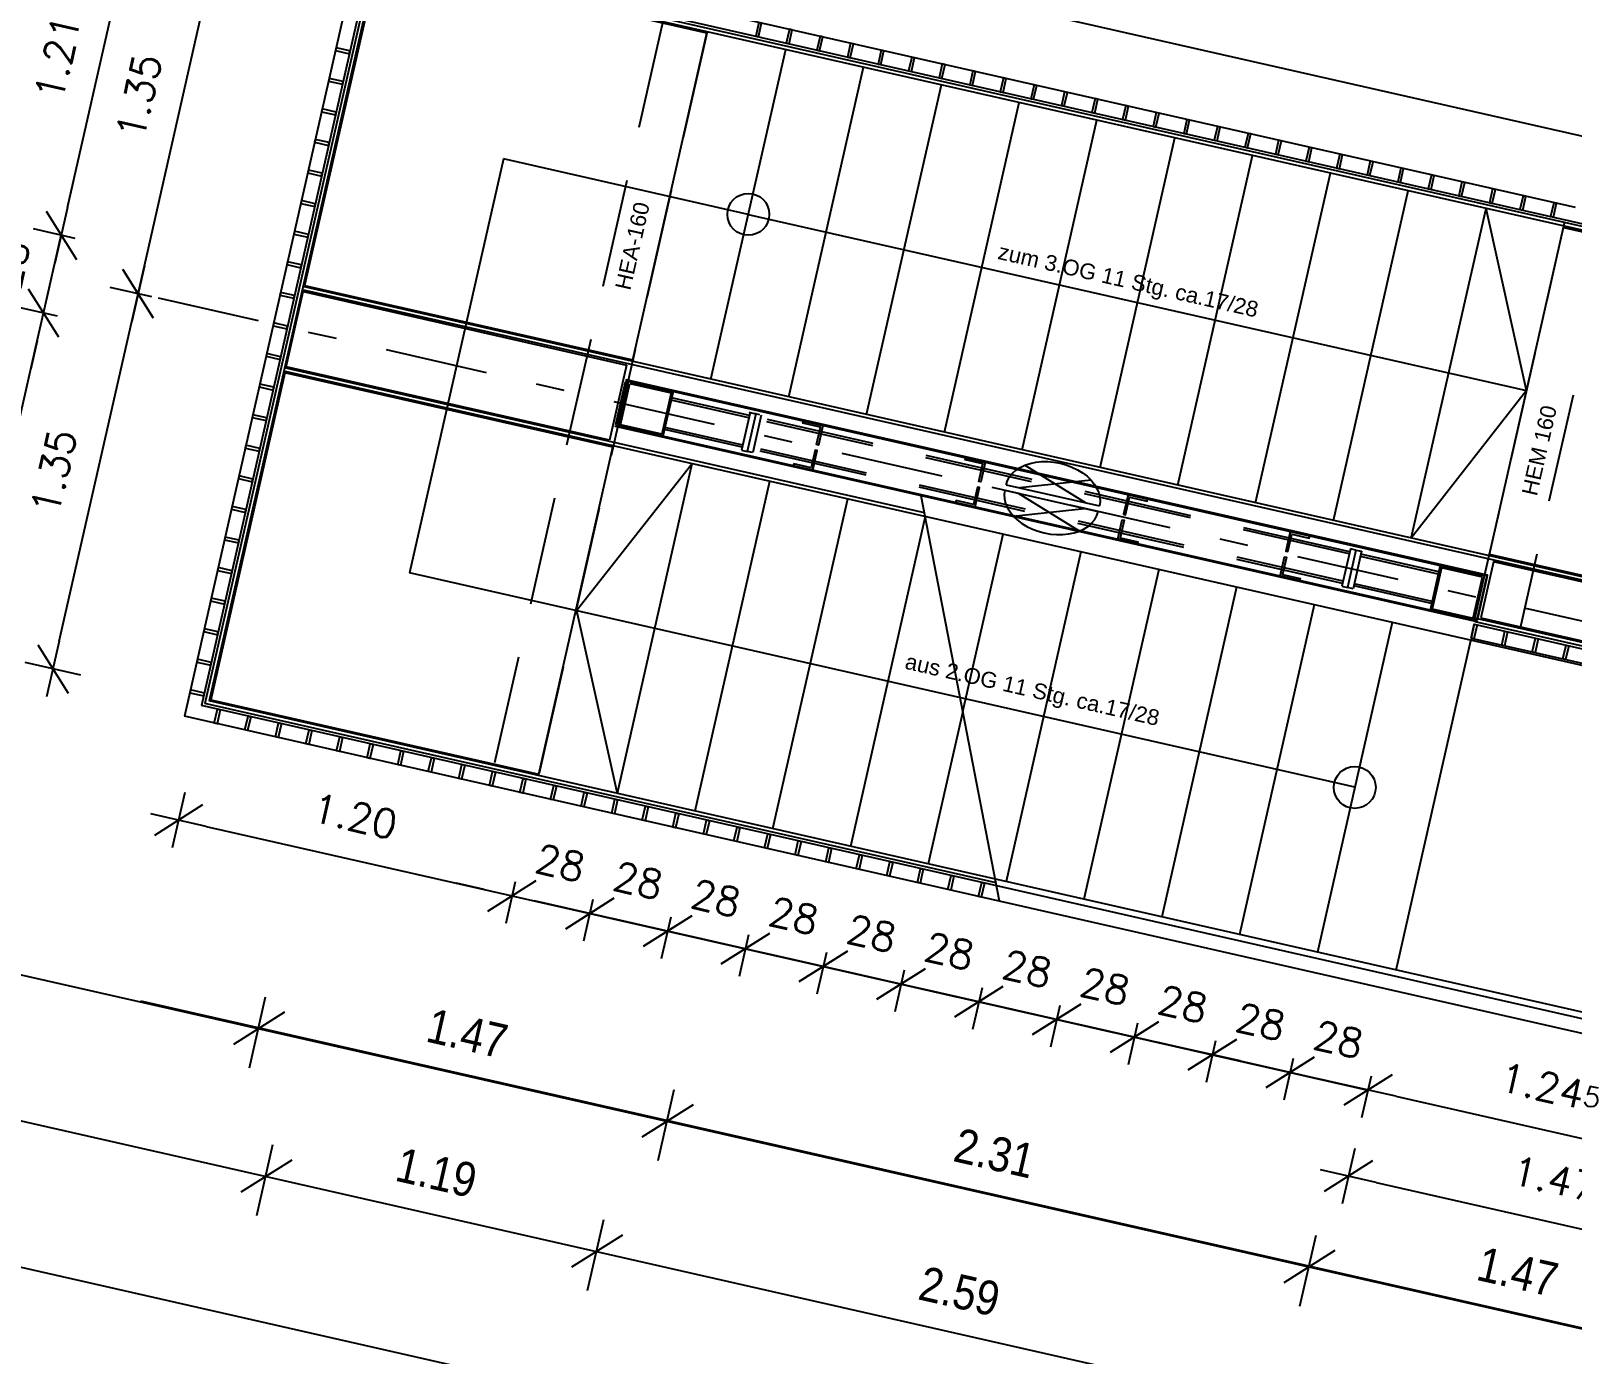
# Model space of a CAD drawing. Header units: metres. Extents: x -364 to -248, y 1030 to 1089.
# Drawn here: x -281.28 to -275.87, y 1051.61 to 1056.25 of the extents above; entities that cross this region are included whole.
import ezdxf
from ezdxf.enums import TextEntityAlignment as Align

# ---------------------------------------------------------------- set-up
doc = ezdxf.new("R2010")
doc.units = ezdxf.units.M
doc.header["$LTSCALE"] = 0.03
for name, pattern in [('AUSGEZOGEN', [0]), ('STRICHLINIE', [19.05, 12.7, -6.35]), ('STRICHPUNKT', [24, 12, -6, 0, -6])]:
    doc.linetypes.add(name, pattern=pattern)
doc.layers.get('0').update_dxf_attribs({"linetype": 'CONTINUOUS'})
doc.layers.get('Defpoints').update_dxf_attribs({"linetype": 'CONTINUOUS'})
for name, color, linetype in [('A_ACHSEN', 1, 'STRICHPUNKT'), ('A_ansicht', 9, 'CONTINUOUS'), ('A_ansicht_verdeckt', 8, 'STRICHLINIE'), ('A_Bemaßung', 2, 'CONTINUOUS'), ('A_Gitterrost', 3, 'CONTINUOUS'), ('A_Stahl', 5, 'CONTINUOUS'), ('A_text', 5, 'CONTINUOUS'), ('A_wände', 6, 'CONTINUOUS'), ('CKMA0002', 2, 'CONTINUOUS'), ('E__LEUCHTEN', 6, 'AUSGEZOGEN')]:
    doc.layers.add(name, color=color, linetype=linetype)
doc.styles.add('BOLDSIMP_FNT', font='TXT', dxfattribs={"height": 1})
doc.styles.add('SIMPLEX', font='simplex.shx', dxfattribs={"height": 0.1})
doc.styles.get("Standard").update_dxf_attribs({"font": 'ARIAL.TTF', "height": 1})
doc.dimstyles.get("Standard").update_dxf_attribs({"dimtxt": 0.1, "dimasz": 0.1, "dimexe": 0.1, "dimexo": 0, "dimgap": 0.1, "dimtad": 1, "dimdec": 4, "dimrnd": 0.0025, "dimzin": 0, "dimdsep": 46, "dimtxsty": 'SIMPLEX', "dimblk": 'DIMCROSS', "dimblk1": 'DIMCROSS', "dimblk2": 'DIMCROSS', "dimsah": 1, "dimcen": 2.5, "dimdle": 0.05, "dimclrd": 1, "dimclre": 1, "dimclrt": 6, "dimadec": 0, "dimazin": 0, "dimtfac": 1, "dimtdec": 4, "dimtmove": 2, "dimatfit": 3, "dimfxl": 1, "dimtvp": 1, "dimtolj": 1, "dimtzin": 0, "dimarcsym": 0})

# ---------------------------------------------------------------- blocks, each defined once
blk = doc.blocks.new('SLASH1')
at = {"layer": 'A_Bemaßung', "color": 2, "linetype": 'Continuous'}
for p, q in [((0, -0.14068), (0, 0.11466)), ((0.07663, 0.07663), (-0.07319, -0.07319))]:
    blk.add_line(p, q, dxfattribs=at)
blk = doc.blocks.new('Wandleuchte')
at = {"layer": 'E__LEUCHTEN', "color": 6}
for p, q in [((-21.3, 98.1), (-1.4, 99)), ((-1.4, 99), (18.6, 98.1)), ((-133.9, 46.5), (-122.7, 57.9)), ((-122.7, 57.9), (-109.5, 68.3)), ((-109.5, 68.3), (-94.5, 77.3)), ((-109.5, 68.3), (106.8, -6)), ((106.8, 68.3), (-109.5, -6)), ((-94.5, 77.3), (-77.9, 85)), ((-77.9, 85), (-59.9, 91)), ((-59.9, 91), (-41, 95.5)), ((-41, 95.5), (-21.3, 98.1)), ((18.6, 98.1), (38.2, 95.5)), ((38.2, 95.5), (57.2, 91)), ((57.2, 91), (75.1, 85)), ((75.1, 85), (91.8, 77.3)), ((91.8, 77.3), (106.8, 68.3)), ((106.8, 68.3), (120, 57.9)), ((120, 57.9), (131.1, 46.5)), ((-154.4, -6), (-153, 7.7)), ((-153, 7.7), (-149.1, 21.2)), ((-149.1, 21.2), (-142.7, 34.2)), ((-142.7, 34.2), (-133.9, 46.5)), ((131.1, 46.5), (140, 34.2)), ((140, 34.2), (146.4, 21.2)), ((146.4, 21.2), (150.3, 7.7)), ((150.3, 7.7), (151.6, -6)), ((-154.4, -6), (151.6, -6))]:
    blk.add_line(p, q, dxfattribs=at)
blk = doc.blocks.new('DIMCROSS')
at = {"linetype": 'ByBlock'}
blk.add_line((-0.707107, -0.707107), (0.707107, 0.707107), dxfattribs=at)
at = {"color": 0, "linetype": 'ByBlock'}
blk.add_line((-1, 0), (1, 0), dxfattribs=at)
blk = doc.blocks.new('*D155')
at = {"layer": 'CKMA0002', "color": 1, "lineweight": -2}
for p, q in [((-281.182, 1055.2495), (-281.3283, 1055.2827)), ((-281.4763, 1054.1781), (-281.2529, 1055.1631)), ((-281.4009, 1054.0584), (-281.596, 1054.1027))]:
    blk.add_line(p, q, dxfattribs=at)
at = {"layer": 'Defpoints', "color": 0}
for p in [(-281.2308, 1055.2606), (-280.3532, 1055.0615), (-280.5721, 1053.8704)]:
    blk.add_point(p, dxfattribs=at)
at = {"layer": 'CKMA0002', "color": 1, "lineweight": -2, "xscale": 0.1, "yscale": 0.1, "zscale": 0.1}
for p, rotation in [((-281.2308, 1055.2606), 77.22109694715235), ((-281.4984, 1054.0806), 257.2210969471523)]:
    blk.add_blockref('DIMCROSS', p, dxfattribs=dict(at, rotation=rotation))
at = {"layer": 'CKMA0002', "color": 6, "insert": (-281.5109, 1054.7037), "char_height": 0.1, "attachment_point": 5, "rotation": 77.2211, "style": 'SIMPLEX'}
blk.add_mtext('\\A1;1.21{\\A1\\H0.7x\\S;}', dxfattribs=at)
blk = doc.blocks.new('*D156')
at = {"layer": 'CKMA0002', "color": 1, "lineweight": -2}
for p, q in [((-281.1467, 1055.6312), (-281.1246, 1055.7287)), ((-281.1201, 1055.5226), (-281.2664, 1055.5558)), ((-281.2308, 1055.2606), (-281.1689, 1055.5336)), ((-281.2529, 1055.1631), (-281.275, 1055.0655))]:
    blk.add_line(p, q, dxfattribs=at)
at = {"layer": 'Defpoints', "color": 0}
for p in [(-281.1689, 1055.5336), (-280.2913, 1055.3346), (-280.3532, 1055.0615)]:
    blk.add_point(p, dxfattribs=at)
at = {"layer": 'CKMA0002', "color": 1, "lineweight": -2, "xscale": 0.1, "yscale": 0.1, "zscale": 0.1}
for p, rotation in [((-281.1689, 1055.5336), 257.2210969471523), ((-281.2308, 1055.2606), 77.22109694715238)]:
    blk.add_blockref('DIMCROSS', p, dxfattribs=dict(at, rotation=rotation))
at = {"layer": 'CKMA0002', "color": 6, "insert": (-281.3461, 1055.4303), "char_height": 0.1, "attachment_point": 5, "rotation": 77.2211, "style": 'SIMPLEX'}
blk.add_mtext('\\A1;28{\\A1\\H0.7x\\S;}', dxfattribs=at)
blk = doc.blocks.new('*D157')
at = {"layer": 'CKMA0002', "color": 1, "lineweight": -2}
for p, q in [((-280.8525, 1056.7026), (-280.9987, 1056.7358)), ((-281.1467, 1055.6312), (-280.9233, 1056.6162))]:
    blk.add_line(p, q, dxfattribs=at)
at = {"layer": 'Defpoints', "color": 0}
for p in [(-280.9012, 1056.7137), (-280.0236, 1056.5146), (-280.2913, 1055.3346)]:
    blk.add_point(p, dxfattribs=at)
at = {"layer": 'CKMA0002', "color": 1, "lineweight": -2, "xscale": 0.1, "yscale": 0.1, "zscale": 0.1}
for p, rotation in [((-280.9012, 1056.7137), 77.22109694715235), ((-281.1689, 1055.5336), 257.2210969471523)]:
    blk.add_blockref('DIMCROSS', p, dxfattribs=dict(at, rotation=rotation))
at = {"layer": 'CKMA0002', "color": 6, "insert": (-281.1813, 1056.1568), "char_height": 0.1, "attachment_point": 5, "rotation": 77.2211, "style": 'SIMPLEX'}
blk.add_mtext('\\A1;1.21{\\A1\\H0.7x\\S;}', dxfattribs=at)
blk = doc.blocks.new('*D159')
at = {"layer": 'CKMA0002', "color": 1, "lineweight": -2}
for p, q in [((-280.8505, 1055.3179), (-280.9968, 1055.3511)), ((-281.1757, 1054.1099), (-280.9214, 1055.2314)), ((-281.1003, 1053.9903), (-281.2954, 1054.0345))]:
    blk.add_line(p, q, dxfattribs=at)
at = {"layer": 'Defpoints', "color": 0}
for p in [(-280.8992, 1055.3289), (-280.0456, 1055.1353), (-280.2954, 1053.8077)]:
    blk.add_point(p, dxfattribs=at)
at = {"layer": 'CKMA0002', "color": 1, "lineweight": -2, "xscale": 0.1, "yscale": 0.1, "zscale": 0.1}
for p, rotation in [((-280.8992, 1055.3289), 77.22109694715235), ((-281.1979, 1054.0124), 257.2210969471523)]:
    blk.add_blockref('DIMCROSS', p, dxfattribs=dict(at, rotation=rotation))
at = {"layer": 'CKMA0002', "color": 6, "insert": (-281.1948, 1054.7038), "char_height": 0.1, "attachment_point": 5, "rotation": 77.2211, "style": 'SIMPLEX'}
blk.add_mtext('\\A1;1.35{\\A1\\H0.7x\\S;}', dxfattribs=at)
blk = doc.blocks.new('*D160')
at = {"layer": 'CKMA0002', "color": 1, "lineweight": -2}
for p, q in [((-280.5031, 1056.6234), (-280.6982, 1056.6676)), ((-280.8771, 1055.4265), (-280.6228, 1056.548))]:
    blk.add_line(p, q, dxfattribs=at)
at = {"layer": 'Defpoints', "color": 0}
for p in [(-280.6006, 1056.6455), (-279.7469, 1056.4519), (-280.0456, 1055.1353)]:
    blk.add_point(p, dxfattribs=at)
at = {"layer": 'CKMA0002', "color": 1, "lineweight": -2, "xscale": 0.1, "yscale": 0.1, "zscale": 0.1}
for p, rotation in [((-280.6006, 1056.6455), 77.22109694715235), ((-280.8992, 1055.3289), 257.2210969471523)]:
    blk.add_blockref('DIMCROSS', p, dxfattribs=dict(at, rotation=rotation))
at = {"layer": 'CKMA0002', "color": 6, "insert": (-280.8962, 1056.0204), "char_height": 0.1, "attachment_point": 5, "rotation": 77.2211, "style": 'SIMPLEX'}
blk.add_mtext('\\A1;1.35{\\A1\\H0.7x\\S;}', dxfattribs=at)
blk = doc.blocks.new('*D161')
at = {"layer": 'CKMA0002', "color": 1, "lineweight": -2}
for p, q in [((-280.7353, 1053.5793), (-280.7795, 1053.3843)), ((-280.6599, 1053.4597), (-279.6846, 1053.2385)), ((-279.576, 1053.2651), (-279.6092, 1053.1189))]:
    blk.add_line(p, q, dxfattribs=at)
at = {"layer": 'Defpoints', "color": 0}
for p in [(-280.345, 1055.3), (-279.1858, 1054.9858), (-279.5871, 1053.2164)]:
    blk.add_point(p, dxfattribs=at)
at = {"layer": 'CKMA0002', "color": 1, "lineweight": -2, "xscale": 0.1, "yscale": 0.1, "zscale": 0.1}
for p, rotation in [((-280.7574, 1053.4818), 167.2210969472433), ((-279.5871, 1053.2164), 347.2210969472433)]:
    blk.add_blockref('DIMCROSS', p, dxfattribs=dict(at, rotation=rotation))
at = {"layer": 'CKMA0002', "color": 6, "insert": (-280.1391, 1053.4954), "char_height": 0.1, "attachment_point": 5, "rotation": 347.2211, "style": 'SIMPLEX'}
blk.add_mtext('\\A1;1.20{\\A1\\H0.7x\\S;}', dxfattribs=at)
blk = doc.blocks.new('*D162')
at = {"layer": 'CKMA0002', "color": 1, "lineweight": -2}
for p, q in [((-279.6846, 1053.2385), (-279.7821, 1053.2606)), ((-279.5871, 1053.2164), (-279.314, 1053.1544)), ((-279.303, 1053.2032), (-279.3361, 1053.0569)), ((-279.2165, 1053.1323), (-279.119, 1053.1102))]:
    blk.add_line(p, q, dxfattribs=at)
at = {"layer": 'Defpoints', "color": 0}
for p in [(-279.1858, 1054.9858), (-278.9869, 1054.5967), (-279.314, 1053.1544)]:
    blk.add_point(p, dxfattribs=at)
at = {"layer": 'CKMA0002', "color": 1, "lineweight": -2, "xscale": 0.1, "yscale": 0.1, "zscale": 0.1}
for p, rotation in [((-279.5871, 1053.2164), 347.2210969472433), ((-279.314, 1053.1544), 167.2210969472433)]:
    blk.add_blockref('DIMCROSS', p, dxfattribs=dict(at, rotation=rotation))
at = {"layer": 'CKMA0002', "color": 6, "insert": (-279.4174, 1053.3317), "char_height": 0.1, "attachment_point": 5, "rotation": 347.2211, "style": 'SIMPLEX'}
blk.add_mtext('\\A1;28{\\A1\\H0.7x\\S;}', dxfattribs=at)
blk = doc.blocks.new('*D163')
at = {"layer": 'CKMA0002', "color": 1, "lineweight": -2}
for p, q in [((-279.4115, 1053.1766), (-279.5091, 1053.1987)), ((-279.314, 1053.1544), (-279.041, 1053.0925)), ((-279.0299, 1053.1413), (-279.0631, 1052.995)), ((-278.9434, 1053.0704), (-278.8459, 1053.0483))]:
    blk.add_line(p, q, dxfattribs=at)
at = {"layer": 'Defpoints', "color": 0}
for p in [(-278.9869, 1054.5967), (-278.7138, 1054.5347), (-279.041, 1053.0925)]:
    blk.add_point(p, dxfattribs=at)
at = {"layer": 'CKMA0002', "color": 1, "lineweight": -2, "xscale": 0.1, "yscale": 0.1, "zscale": 0.1}
for p, rotation in [((-279.314, 1053.1544), 347.2210969472433), ((-279.041, 1053.0925), 167.2210969472433)]:
    blk.add_blockref('DIMCROSS', p, dxfattribs=dict(at, rotation=rotation))
at = {"layer": 'CKMA0002', "color": 6, "insert": (-279.1443, 1053.2698), "char_height": 0.1, "attachment_point": 5, "rotation": 347.2211, "style": 'SIMPLEX'}
blk.add_mtext('\\A1;28{\\A1\\H0.7x\\S;}', dxfattribs=at)
blk = doc.blocks.new('*D164')
at = {"layer": 'CKMA0002', "color": 1, "lineweight": -2}
for p, q in [((-279.1385, 1053.1146), (-279.236, 1053.1368)), ((-279.041, 1053.0925), (-278.7679, 1053.0306)), ((-278.7568, 1053.0793), (-278.79, 1052.9331)), ((-278.6704, 1053.0085), (-278.5728, 1052.9863))]:
    blk.add_line(p, q, dxfattribs=at)
at = {"layer": 'Defpoints', "color": 0}
for p in [(-278.7138, 1054.5347), (-278.4408, 1054.4728), (-278.7679, 1053.0306)]:
    blk.add_point(p, dxfattribs=at)
at = {"layer": 'CKMA0002', "color": 1, "lineweight": -2, "xscale": 0.1, "yscale": 0.1, "zscale": 0.1}
for p, rotation in [((-279.041, 1053.0925), 347.2210969472433), ((-278.7679, 1053.0306), 167.2210969472433)]:
    blk.add_blockref('DIMCROSS', p, dxfattribs=dict(at, rotation=rotation))
at = {"layer": 'CKMA0002', "color": 6, "insert": (-278.8712, 1053.2078), "char_height": 0.1, "attachment_point": 5, "rotation": 347.2211, "style": 'SIMPLEX'}
blk.add_mtext('\\A1;28{\\A1\\H0.7x\\S;}', dxfattribs=at)
blk = doc.blocks.new('*D165')
at = {"layer": 'CKMA0002', "color": 1, "lineweight": -2}
for p, q in [((-278.8654, 1053.0527), (-278.9629, 1053.0748)), ((-278.7679, 1053.0306), (-278.4948, 1052.9686)), ((-278.4838, 1053.0174), (-278.5169, 1052.8711)), ((-278.3973, 1052.9465), (-278.2998, 1052.9244))]:
    blk.add_line(p, q, dxfattribs=at)
at = {"layer": 'Defpoints', "color": 0}
for p in [(-278.4408, 1054.4728), (-278.1677, 1054.4109), (-278.4948, 1052.9686)]:
    blk.add_point(p, dxfattribs=at)
at = {"layer": 'CKMA0002', "color": 1, "lineweight": -2, "xscale": 0.1, "yscale": 0.1, "zscale": 0.1}
for p, rotation in [((-278.7679, 1053.0306), 347.2210969472433), ((-278.4948, 1052.9686), 167.2210969472433)]:
    blk.add_blockref('DIMCROSS', p, dxfattribs=dict(at, rotation=rotation))
at = {"layer": 'CKMA0002', "color": 6, "insert": (-278.5982, 1053.1459), "char_height": 0.1, "attachment_point": 5, "rotation": 347.2211, "style": 'SIMPLEX'}
blk.add_mtext('\\A1;28{\\A1\\H0.7x\\S;}', dxfattribs=at)
blk = doc.blocks.new('*D166')
at = {"layer": 'CKMA0002', "color": 1, "lineweight": -2}
for p, q in [((-278.5923, 1052.9908), (-278.6899, 1053.0129)), ((-278.4948, 1052.9686), (-278.2218, 1052.9067)), ((-278.2107, 1052.9555), (-278.2439, 1052.8092)), ((-278.1242, 1052.8846), (-278.0267, 1052.8625))]:
    blk.add_line(p, q, dxfattribs=at)
at = {"layer": 'Defpoints', "color": 0}
for p in [(-278.1677, 1054.4109), (-277.8947, 1054.3489), (-278.2218, 1052.9067)]:
    blk.add_point(p, dxfattribs=at)
at = {"layer": 'CKMA0002', "color": 1, "lineweight": -2, "xscale": 0.1, "yscale": 0.1, "zscale": 0.1}
for p, rotation in [((-278.4948, 1052.9686), 347.2210969472433), ((-278.2218, 1052.9067), 167.2210969472433)]:
    blk.add_blockref('DIMCROSS', p, dxfattribs=dict(at, rotation=rotation))
at = {"layer": 'CKMA0002', "color": 6, "insert": (-278.3251, 1053.084), "char_height": 0.1, "attachment_point": 5, "rotation": 347.2211, "style": 'SIMPLEX'}
blk.add_mtext('\\A1;28{\\A1\\H0.7x\\S;}', dxfattribs=at)
blk = doc.blocks.new('*D167')
at = {"layer": 'CKMA0002', "color": 1, "lineweight": -2}
for p, q in [((-278.3193, 1052.9288), (-278.4168, 1052.951)), ((-278.2218, 1052.9067), (-277.9487, 1052.8448)), ((-277.9376, 1052.8935), (-277.9708, 1052.7473)), ((-277.8512, 1052.8227), (-277.7536, 1052.8005))]:
    blk.add_line(p, q, dxfattribs=at)
at = {"layer": 'Defpoints', "color": 0}
for p in [(-277.8947, 1054.3489), (-277.6216, 1054.287), (-277.9487, 1052.8448)]:
    blk.add_point(p, dxfattribs=at)
at = {"layer": 'CKMA0002', "color": 1, "lineweight": -2, "xscale": 0.1, "yscale": 0.1, "zscale": 0.1}
for p, rotation in [((-278.2218, 1052.9067), 347.2210969472433), ((-277.9487, 1052.8448), 167.2210969472433)]:
    blk.add_blockref('DIMCROSS', p, dxfattribs=dict(at, rotation=rotation))
at = {"layer": 'CKMA0002', "color": 6, "insert": (-278.052, 1053.022), "char_height": 0.1, "attachment_point": 5, "rotation": 347.2211, "style": 'SIMPLEX'}
blk.add_mtext('\\A1;28{\\A1\\H0.7x\\S;}', dxfattribs=at)
blk = doc.blocks.new('*D168')
at = {"layer": 'CKMA0002', "color": 1, "lineweight": -2}
for p, q in [((-278.0462, 1052.8669), (-278.1437, 1052.889)), ((-277.9487, 1052.8448), (-277.6756, 1052.7828)), ((-277.6646, 1052.8316), (-277.6977, 1052.6853)), ((-277.5781, 1052.7607), (-277.4806, 1052.7386))]:
    blk.add_line(p, q, dxfattribs=at)
at = {"layer": 'Defpoints', "color": 0}
for p in [(-277.6216, 1054.287), (-277.3485, 1054.2251), (-277.6756, 1052.7828)]:
    blk.add_point(p, dxfattribs=at)
at = {"layer": 'CKMA0002', "color": 1, "lineweight": -2, "xscale": 0.1, "yscale": 0.1, "zscale": 0.1}
for p, rotation in [((-277.9487, 1052.8448), 347.2210969472433), ((-277.6756, 1052.7828), 167.2210969472433)]:
    blk.add_blockref('DIMCROSS', p, dxfattribs=dict(at, rotation=rotation))
at = {"layer": 'CKMA0002', "color": 6, "insert": (-277.779, 1052.9601), "char_height": 0.1, "attachment_point": 5, "rotation": 347.2211, "style": 'SIMPLEX'}
blk.add_mtext('\\A1;28{\\A1\\H0.7x\\S;}', dxfattribs=at)
blk = doc.blocks.new('*D169')
at = {"layer": 'CKMA0002', "color": 1, "lineweight": -2}
for p, q in [((-277.7732, 1052.805), (-277.8707, 1052.8271)), ((-277.6756, 1052.7828), (-277.4026, 1052.7209)), ((-277.3915, 1052.7697), (-277.4247, 1052.6234)), ((-277.305, 1052.6988), (-277.2075, 1052.6767))]:
    blk.add_line(p, q, dxfattribs=at)
at = {"layer": 'Defpoints', "color": 0}
for p in [(-277.3485, 1054.2251), (-277.0755, 1054.1631), (-277.4026, 1052.7209)]:
    blk.add_point(p, dxfattribs=at)
at = {"layer": 'CKMA0002', "color": 1, "lineweight": -2, "xscale": 0.1, "yscale": 0.1, "zscale": 0.1}
for p, rotation in [((-277.6756, 1052.7828), 347.2210969472433), ((-277.4026, 1052.7209), 167.2210969472433)]:
    blk.add_blockref('DIMCROSS', p, dxfattribs=dict(at, rotation=rotation))
at = {"layer": 'CKMA0002', "color": 6, "insert": (-277.5059, 1052.8982), "char_height": 0.1, "attachment_point": 5, "rotation": 347.2211, "style": 'SIMPLEX'}
blk.add_mtext('\\A1;28{\\A1\\H0.7x\\S;}', dxfattribs=at)
blk = doc.blocks.new('*D170')
at = {"layer": 'CKMA0002', "color": 1, "lineweight": -2}
for p, q in [((-277.5001, 1052.743), (-277.5976, 1052.7652)), ((-277.4026, 1052.7209), (-277.1295, 1052.659)), ((-277.1184, 1052.7077), (-277.1516, 1052.5615)), ((-277.032, 1052.6369), (-276.9345, 1052.6147))]:
    blk.add_line(p, q, dxfattribs=at)
at = {"layer": 'Defpoints', "color": 0}
for p in [(-277.0755, 1054.1631), (-276.8024, 1054.1012), (-277.1295, 1052.659)]:
    blk.add_point(p, dxfattribs=at)
at = {"layer": 'CKMA0002', "color": 1, "lineweight": -2, "xscale": 0.1, "yscale": 0.1, "zscale": 0.1}
for p, rotation in [((-277.4026, 1052.7209), 347.2210969472433), ((-277.1295, 1052.659), 167.2210969472433)]:
    blk.add_blockref('DIMCROSS', p, dxfattribs=dict(at, rotation=rotation))
at = {"layer": 'CKMA0002', "color": 6, "insert": (-277.2329, 1052.8362), "char_height": 0.1, "attachment_point": 5, "rotation": 347.2211, "style": 'SIMPLEX'}
blk.add_mtext('\\A1;28{\\A1\\H0.7x\\S;}', dxfattribs=at)
blk = doc.blocks.new('*D171')
at = {"layer": 'CKMA0002', "color": 1, "lineweight": -2}
for p, q in [((-277.227, 1052.6811), (-277.3245, 1052.7032)), ((-277.1295, 1052.659), (-276.8564, 1052.597)), ((-276.8454, 1052.6458), (-276.8786, 1052.4995)), ((-276.7589, 1052.5749), (-276.6614, 1052.5528))]:
    blk.add_line(p, q, dxfattribs=at)
at = {"layer": 'Defpoints', "color": 0}
for p in [(-276.8024, 1054.1012), (-276.5293, 1054.0393), (-276.8564, 1052.597)]:
    blk.add_point(p, dxfattribs=at)
at = {"layer": 'CKMA0002', "color": 1, "lineweight": -2, "xscale": 0.1, "yscale": 0.1, "zscale": 0.1}
for p, rotation in [((-277.1295, 1052.659), 347.2210969472433), ((-276.8564, 1052.597), 167.2210969472433)]:
    blk.add_blockref('DIMCROSS', p, dxfattribs=dict(at, rotation=rotation))
at = {"layer": 'CKMA0002', "color": 6, "insert": (-276.9598, 1052.7743), "char_height": 0.1, "attachment_point": 5, "rotation": 347.2211, "style": 'SIMPLEX'}
blk.add_mtext('\\A1;28{\\A1\\H0.7x\\S;}', dxfattribs=at)
blk = doc.blocks.new('*D172')
at = {"layer": 'CKMA0002', "color": 1, "lineweight": -2}
for p, q in [((-276.954, 1052.6192), (-277.0515, 1052.6413)), ((-276.8564, 1052.597), (-276.5834, 1052.5351)), ((-276.5723, 1052.5839), (-276.6055, 1052.4376)), ((-276.4858, 1052.513), (-276.3883, 1052.4909))]:
    blk.add_line(p, q, dxfattribs=at)
at = {"layer": 'Defpoints', "color": 0}
for p in [(-276.1952, 1054.2465), (-276.5293, 1054.0393), (-276.5834, 1052.5351)]:
    blk.add_point(p, dxfattribs=at)
at = {"layer": 'CKMA0002', "color": 1, "lineweight": -2, "xscale": 0.1, "yscale": 0.1, "zscale": 0.1}
for p, rotation in [((-276.8564, 1052.597), 347.2210969472433), ((-276.5834, 1052.5351), 167.2210969472433)]:
    blk.add_blockref('DIMCROSS', p, dxfattribs=dict(at, rotation=rotation))
at = {"layer": 'CKMA0002', "color": 6, "insert": (-276.6867, 1052.7124), "char_height": 0.1, "attachment_point": 5, "rotation": 347.2211, "style": 'SIMPLEX'}
blk.add_mtext('\\A1;28{\\A1\\H0.7x\\S;}', dxfattribs=at)
blk = doc.blocks.new('*D173')
at = {"layer": 'CKMA0002', "color": 1, "lineweight": -2}
for p, q in [((-276.4858, 1052.513), (-275.4661, 1052.2817)), ((-275.3464, 1052.3571), (-275.3907, 1052.1621))]:
    blk.add_line(p, q, dxfattribs=at)
at = {"layer": 'Defpoints', "color": 0}
for p in [(-276.1952, 1054.2465), (-274.9693, 1054.0201), (-275.3686, 1052.2596)]:
    blk.add_point(p, dxfattribs=at)
at = {"layer": 'CKMA0002', "color": 1, "lineweight": -2, "xscale": 0.1, "yscale": 0.1, "zscale": 0.1}
for p, rotation in [((-276.5834, 1052.5351), 167.2210969472433), ((-275.3686, 1052.2596), 347.2210969472433)]:
    blk.add_blockref('DIMCROSS', p, dxfattribs=dict(at, rotation=rotation))
at = {"layer": 'CKMA0002', "color": 6, "insert": (-275.9428, 1052.5436), "char_height": 0.1, "attachment_point": 5, "rotation": 347.2211, "style": 'SIMPLEX'}
blk.add_mtext('\\A1;1.24{\\A1\\H0.7x\\S5;}', dxfattribs=at)
blk = doc.blocks.new('*D174')
at = {"layer": 'CKMA0002', "color": 1, "lineweight": -2}
for p, q in [((-276.6298, 1052.3303), (-276.6741, 1052.1353)), ((-276.5544, 1052.2107), (-275.3116, 1051.9288)), ((-275.1919, 1052.0042), (-275.2362, 1051.8091))]:
    blk.add_line(p, q, dxfattribs=at)
at = {"layer": 'Defpoints', "color": 0}
for p in [(-276.3452, 1053.5851), (-274.9073, 1053.259), (-275.214, 1051.9067)]:
    blk.add_point(p, dxfattribs=at)
at = {"layer": 'CKMA0002', "color": 1, "lineweight": -2, "xscale": 0.1, "yscale": 0.1, "zscale": 0.1}
for p, rotation in [((-276.6519, 1052.2328), 167.2210969472433), ((-275.214, 1051.9067), 347.2210969472433)]:
    blk.add_blockref('DIMCROSS', p, dxfattribs=dict(at, rotation=rotation))
at = {"layer": 'CKMA0002', "color": 6, "insert": (-275.8998, 1052.216), "char_height": 0.1, "attachment_point": 5, "rotation": 347.2211, "style": 'SIMPLEX'}
blk.add_mtext('\\A1;1.47{\\A1\\H0.7x\\S5;}', dxfattribs=at)

msp = doc.modelspace()

# ---------------------------------------------------------------- linework, layer by layer
at = {"layer": 'A_ACHSEN'}
msp.add_line((-274.87846, 1053.96338), (-280.84903, 1055.31755), dxfattribs=at)
at = {"layer": 'A_ansicht'}
for p, q in [((-280.11251, 1056.59632), (-280.73626, 1053.84616)), ((-275.8549, 1055.63066), (-280.11251, 1056.59632)), ((-280.07481, 1056.53649), (-280.67644, 1053.88386)), ((-275.8172, 1055.57084), (-280.07481, 1056.53649)), ((-279.61728, 1055.8021), (-279.94664, 1054.34999)), ((-278.75772, 1055.60715), (-279.61728, 1055.8021)), ((-276.02684, 1054.98879), (-276.16898, 1055.62806)), ((-276.17417, 1054.33929), (-279.1779, 1055.02056)), ((-276.02684, 1054.98879), (-276.43131, 1054.47144)), ((-276.20956, 1054.18325), (-279.21329, 1054.86452)), ((-279.36016, 1054.21697), (-278.95613, 1054.73236)), ((-278.95613, 1054.73236), (-279.21846, 1053.57575)), ((-278.68307, 1054.67043), (-278.9454, 1053.51381)), ((-278.41, 1054.6085), (-278.67233, 1053.45188)), ((-277.87585, 1053.1974), (-278.15107, 1054.6195)), ((-278.13694, 1054.54656), (-278.39927, 1053.38995)), ((-278.00476, 1053.86347), (-277.86387, 1054.48463)), ((-277.59081, 1054.4227), (-277.85314, 1053.26608)), ((-276.62949, 1053.59763), (-279.94664, 1054.34999)), ((-277.31774, 1054.36077), (-277.58007, 1053.20415)), ((-277.04468, 1054.29883), (-277.30701, 1053.14221)), ((-276.77161, 1054.2369), (-277.03394, 1053.08028)), ((-279.36016, 1054.21697), (-279.21846, 1053.57575)), ((-276.49855, 1054.17497), (-276.76088, 1053.01835)), ((-276.48461, 1052.95589), (-276.22292, 1054.11265)), ((-275.23044, 1052.5974), (-280.73626, 1053.84616)), ((-277.88623, 1053.25102), (-280.67644, 1053.88386)), ((-278.00476, 1053.86347), (-278.1262, 1053.32801)), ((-275.26814, 1052.65722), (-277.88623, 1053.25102))]:
    msp.add_line(p, q, dxfattribs=at)
at = {"layer": 'A_ansicht', "color": 2}
for p, q in [((-280.06727, 1056.52453), (-280.66448, 1053.8914)), ((-280.05822, 1056.51017), (-280.65012, 1053.90045)), ((-274.67845, 1055.30231), (-280.06727, 1056.52453)), ((-274.69281, 1055.29326), (-280.05822, 1056.51017)), ((-274.9578, 1054.12493), (-280.3232, 1055.34185)), ((-274.95514, 1054.13664), (-280.32054, 1055.35355)), ((-275.0224, 1053.84017), (-280.38779, 1055.05707)), ((-278.13945, 1054.55944), (-280.38513, 1055.06878)), ((-276.20535, 1054.19051), (-276.20801, 1054.1788)), ((-276.20801, 1054.1788), (-274.99564, 1053.90383)), ((-276.20535, 1054.19051), (-275.00469, 1053.91819)), ((-275.28473, 1052.68354), (-280.65012, 1053.90045)), ((-277.88831, 1053.26175), (-280.66448, 1053.8914)), ((-275.52381, 1051.62936), (-280.88921, 1052.84628))]:
    msp.add_line(p, q, dxfattribs=at)
at = {"layer": 'A_ansicht', "color": 3}
for p, q in [((-278.88889, 1055.02884), (-278.62656, 1056.18546)), ((-278.61582, 1054.96691), (-278.35349, 1056.12353)), ((-278.34276, 1054.90497), (-278.08043, 1056.06159)), ((-278.0697, 1054.84304), (-277.80737, 1055.99966)), ((-277.79663, 1054.78111), (-277.5343, 1055.93773)), ((-277.52357, 1054.71918), (-277.26124, 1055.8758)), ((-277.2505, 1054.65724), (-276.98817, 1055.81386)), ((-276.97744, 1054.59531), (-276.71511, 1055.75193)), ((-276.70437, 1054.53338), (-276.44204, 1055.69)), ((-276.43131, 1054.47144), (-276.16898, 1055.62806)), ((-278.75772, 1055.60715), (-276.02685, 1054.98884))]:
    msp.add_line(p, q, dxfattribs=at)
at = {"layer": 'A_ansicht', "color": 1}
for p, q in [((-276.21019, 1054.16916), (-276.22125, 1054.1204)), ((-276.21019, 1054.16916), (-274.98817, 1053.892)), ((-276.22125, 1054.1204), (-274.95047, 1053.83218))]:
    msp.add_line(p, q, dxfattribs=at)
at = {"layer": 'A_ansicht'}
msp.add_circle((-276.62974, 1053.59667), 0.07349, dxfattribs=at)
at = {"layer": 'A_ansicht_verdeckt', "linetype": 'STRICHLINIE'}
for p, q in [((-279.05812, 1056.28334), (-279.65002, 1053.67362)), ((-278.90208, 1056.24795), (-279.49398, 1053.63823)), ((-278.90208, 1056.24795), (-279.16441, 1055.09133)), ((-276.20779, 1054.19106), (-275.89326, 1055.57783)), ((-275.73744, 1055.53019), (-276.04931, 1054.15512)), ((-276.64901, 1054.41577), (-278.71652, 1054.88469)), ((-276.64725, 1054.42357), (-278.71475, 1054.8925)), ((-276.67246, 1054.31239), (-278.73997, 1054.78132)), ((-276.67069, 1054.32019), (-278.7382, 1054.78912))]:
    msp.add_line(p, q, dxfattribs=at)
at = {"layer": 'A_ansicht_verdeckt', "linetype": 'STRICHLINIE', "ltscale": 10}
for p, q in [((-278.75553, 1054.89354), (-279.0286, 1054.95547)), ((-278.75376, 1054.90134), (-279.02683, 1054.96328)), ((-278.75144, 1054.91158), (-278.7813, 1054.77993)), ((-278.73194, 1054.90716), (-278.7618, 1054.7755)), ((-278.75641, 1054.91271), (-278.73691, 1054.90829)), ((-278.71243, 1054.90274), (-278.74229, 1054.77108)), ((-278.7174, 1054.90386), (-278.73691, 1054.90829)), ((-278.77898, 1054.79017), (-279.05204, 1054.8521)), ((-278.77721, 1054.79797), (-279.05027, 1054.8599)), ((-278.7813, 1054.77993), (-278.7618, 1054.7755)), ((-278.74229, 1054.77108), (-278.7618, 1054.7755)), ((-276.64492, 1054.43381), (-276.67478, 1054.30215)), ((-276.62542, 1054.42939), (-276.65528, 1054.29773)), ((-276.62542, 1054.42939), (-276.64492, 1054.43381)), ((-276.60591, 1054.42496), (-276.63577, 1054.29331)), ((-276.62542, 1054.42939), (-276.60591, 1054.42496)), ((-276.33694, 1054.34499), (-276.61001, 1054.40692)), ((-276.33517, 1054.35279), (-276.60824, 1054.41472)), ((-276.67478, 1054.30215), (-276.65528, 1054.29773)), ((-276.63577, 1054.29331), (-276.65528, 1054.29773)), ((-276.36039, 1054.24161), (-276.63345, 1054.30355)), ((-276.35862, 1054.24941), (-276.63168, 1054.31135))]:
    msp.add_line(p, q, dxfattribs=at)
at = {"layer": 'A_Bemaßung', "linetype": 'Continuous'}
for p, q in [((-287.26914, 1054.2909), (-269.92563, 1050.35692)), ((-287.21552, 1053.76603), (-265.35434, 1048.80732)), ((-287.49035, 1053.31567), (-265.48606, 1048.3245))]:
    msp.add_line(p, q, dxfattribs=at)
at = {"layer": 'A_Gitterrost'}
for points in [[(-280.3148, 1055.35737), (-279.16331, 1055.09621), (-278.90319, 1056.24308), (-280.05468, 1056.50424)], [(-274.95891, 1054.14262), (-276.15714, 1054.41438), (-275.89702, 1055.56125), (-274.69879, 1055.28949)], [(-279.24447, 1054.8152), (-280.37939, 1055.0726), (-280.31967, 1055.33592), (-279.18475, 1055.07851)], [(-279.23276, 1054.78998), (-280.38426, 1055.05115), (-280.64437, 1053.90428), (-279.49288, 1053.64311)], [(-279.22237, 1054.86966), (-279.18837, 1055.01986), (-279.18642, 1055.01941), (-279.22043, 1054.86922)], [(-279.18721, 1055.02472), (-276.16396, 1054.33908), (-276.16352, 1054.34103), (-279.18677, 1055.02667)], [(-279.22348, 1054.86479), (-276.20023, 1054.17915), (-276.20068, 1054.1772), (-279.22392, 1054.86284)], [(-276.18766, 1054.19162), (-275.00846, 1053.92417), (-274.96378, 1054.12116), (-276.14298, 1054.38861)], [(-276.19918, 1054.18398), (-276.16506, 1054.33415), (-276.16701, 1054.3346), (-276.20113, 1054.18443)]]:
    msp.add_lwpolyline(points, close=True, dxfattribs=at)
for points in [[(-278.56447, 1054.88143), (-278.49621, 1054.86595), (-278.51169, 1054.79768), (-278.51852, 1054.79923), (-278.50458, 1054.86067), (-278.56602, 1054.8746), (-278.56447, 1054.88143)], [(-278.59987, 1054.72539), (-278.5316, 1054.70991), (-278.51612, 1054.77818), (-278.52294, 1054.77972), (-278.53688, 1054.71829), (-278.59832, 1054.73222), (-278.59987, 1054.72539)], [(-277.99494, 1054.75226), (-277.92667, 1054.73677), (-277.94215, 1054.66851), (-277.94898, 1054.67005), (-277.93505, 1054.73149), (-277.99648, 1054.74543), (-277.99494, 1054.75226)], [(-278.03033, 1054.59622), (-277.96206, 1054.58073), (-277.94658, 1054.649), (-277.9534, 1054.65055), (-277.96734, 1054.58911), (-278.02878, 1054.60304), (-278.03033, 1054.59622)], [(-277.35713, 1054.6076), (-277.4254, 1054.62308), (-277.44088, 1054.55481), (-277.43405, 1054.55327), (-277.42012, 1054.6147), (-277.35868, 1054.60077), (-277.35713, 1054.6076)], [(-277.39252, 1054.45156), (-277.46079, 1054.46704), (-277.4453, 1054.53531), (-277.43848, 1054.53376), (-277.45241, 1054.47232), (-277.39097, 1054.45839), (-277.39252, 1054.45156)], [(-276.78759, 1054.47842), (-276.85586, 1054.4939), (-276.87134, 1054.42564), (-276.86452, 1054.42409), (-276.85058, 1054.48553), (-276.78914, 1054.47159), (-276.78759, 1054.47842)], [(-276.82298, 1054.32238), (-276.89125, 1054.33787), (-276.87577, 1054.40613), (-276.86894, 1054.40458), (-276.88287, 1054.34315), (-276.82143, 1054.32921), (-276.82298, 1054.32238)]]:
    msp.add_lwpolyline(points, dxfattribs=at)
msp.add_circle((-278.75775, 1055.60716), 0.07349, dxfattribs=at)
at = {"layer": 'A_Stahl'}
for points in [[(-278.72071, 1056.28065), (-278.73177, 1056.23189), (-278.72202, 1056.22968), (-278.71096, 1056.27844), (-278.72071, 1056.28065)], [(-278.61343, 1056.25632), (-278.62449, 1056.20756), (-278.61474, 1056.20535), (-278.60368, 1056.25411), (-278.61343, 1056.25632)], [(-278.50616, 1056.23199), (-278.51722, 1056.18323), (-278.50746, 1056.18102), (-278.4964, 1056.22978), (-278.50616, 1056.23199)], [(-280.15554, 1056.18053), (-280.2043, 1056.19159), (-280.20651, 1056.18184), (-280.15775, 1056.17078), (-280.15554, 1056.18053)], [(-278.39888, 1056.20766), (-278.40994, 1056.1589), (-278.40019, 1056.15668), (-278.38913, 1056.20545), (-278.39888, 1056.20766)], [(-278.29161, 1056.18333), (-278.30267, 1056.13457), (-278.29291, 1056.13235), (-278.28185, 1056.18112), (-278.29161, 1056.18333)], [(-278.18433, 1056.159), (-278.19539, 1056.11024), (-278.18564, 1056.10802), (-278.17458, 1056.15678), (-278.18433, 1056.159)], [(-278.07706, 1056.13467), (-278.08812, 1056.0859), (-278.07836, 1056.08369), (-278.0673, 1056.13245), (-278.07706, 1056.13467)], [(-280.17987, 1056.07326), (-280.22863, 1056.08432), (-280.23084, 1056.07456), (-280.18208, 1056.0635), (-280.17987, 1056.07326)], [(-277.96978, 1056.11034), (-277.98084, 1056.06157), (-277.97109, 1056.05936), (-277.96003, 1056.10812), (-277.96978, 1056.11034)], [(-277.8625, 1056.086), (-277.87356, 1056.03724), (-277.86381, 1056.03503), (-277.85275, 1056.08379), (-277.8625, 1056.086)], [(-277.75523, 1056.06167), (-277.76629, 1056.01291), (-277.75654, 1056.0107), (-277.74548, 1056.05946), (-277.75523, 1056.06167)], [(-277.64795, 1056.03734), (-277.65901, 1055.98858), (-277.64926, 1055.98637), (-277.6382, 1056.03513), (-277.64795, 1056.03734)], [(-277.54068, 1056.01301), (-277.55174, 1055.96425), (-277.54199, 1055.96204), (-277.53093, 1056.0108), (-277.54068, 1056.01301)], [(-280.2042, 1055.96598), (-280.25296, 1055.97704), (-280.25518, 1055.96729), (-280.20641, 1055.95623), (-280.2042, 1055.96598)], [(-277.4334, 1055.98868), (-277.44446, 1055.93992), (-277.43471, 1055.93771), (-277.42365, 1055.98647), (-277.4334, 1055.98868)], [(-277.32613, 1055.96435), (-277.33719, 1055.91559), (-277.32744, 1055.91338), (-277.31638, 1055.96214), (-277.32613, 1055.96435)], [(-277.21885, 1055.94002), (-277.22991, 1055.89126), (-277.22016, 1055.88905), (-277.2091, 1055.93781), (-277.21885, 1055.94002)], [(-277.11158, 1055.91569), (-277.12264, 1055.86693), (-277.11288, 1055.86471), (-277.10182, 1055.91348), (-277.11158, 1055.91569)], [(-280.22853, 1055.85871), (-280.27729, 1055.86977), (-280.27951, 1055.86001), (-280.23074, 1055.84895), (-280.22853, 1055.85871)], [(-277.0043, 1055.89136), (-277.01536, 1055.8426), (-277.00561, 1055.84038), (-276.99455, 1055.88915), (-277.0043, 1055.89136)], [(-276.89703, 1055.86703), (-276.90809, 1055.81827), (-276.89833, 1055.81605), (-276.88727, 1055.86481), (-276.89703, 1055.86703)], [(-276.78975, 1055.8427), (-276.80081, 1055.79393), (-276.79106, 1055.79172), (-276.78, 1055.84048), (-276.78975, 1055.8427)], [(-276.68248, 1055.81836), (-276.69354, 1055.7696), (-276.68378, 1055.76739), (-276.67272, 1055.81615), (-276.68248, 1055.81836)], [(-276.5752, 1055.79403), (-276.58626, 1055.74527), (-276.57651, 1055.74306), (-276.56545, 1055.79182), (-276.5752, 1055.79403)], [(-280.25286, 1055.75143), (-280.30163, 1055.76249), (-280.30384, 1055.75274), (-280.25508, 1055.74168), (-280.25286, 1055.75143)], [(-276.46792, 1055.7697), (-276.47898, 1055.72094), (-276.46923, 1055.71873), (-276.45817, 1055.76749), (-276.46792, 1055.7697)], [(-276.36065, 1055.74537), (-276.37171, 1055.69661), (-276.36196, 1055.6944), (-276.3509, 1055.74316), (-276.36065, 1055.74537)], [(-276.25337, 1055.72104), (-276.26443, 1055.67228), (-276.25468, 1055.67007), (-276.24362, 1055.71883), (-276.25337, 1055.72104)], [(-276.1461, 1055.69671), (-276.15716, 1055.64795), (-276.14741, 1055.64574), (-276.13635, 1055.6945), (-276.1461, 1055.69671)], [(-280.27719, 1055.64416), (-280.32596, 1055.65521), (-280.32817, 1055.64546), (-280.27941, 1055.6344), (-280.27719, 1055.64416)], [(-276.03882, 1055.67238), (-276.04988, 1055.62362), (-276.04013, 1055.62141), (-276.02907, 1055.67017), (-276.03882, 1055.67238)], [(-275.93155, 1055.64805), (-275.94261, 1055.59929), (-275.93285, 1055.59708), (-275.9218, 1055.64584), (-275.93155, 1055.64805)], [(-280.30153, 1055.53688), (-280.35029, 1055.54794), (-280.3525, 1055.53819), (-280.30374, 1055.52713), (-280.30153, 1055.53688)], [(-280.32586, 1055.4296), (-280.37462, 1055.44066), (-280.37683, 1055.43091), (-280.32807, 1055.41985), (-280.32586, 1055.4296)], [(-280.35019, 1055.32233), (-280.39895, 1055.33339), (-280.40116, 1055.32364), (-280.3524, 1055.31258), (-280.35019, 1055.32233)], [(-280.37452, 1055.21505), (-280.42328, 1055.22611), (-280.42549, 1055.21636), (-280.37673, 1055.2053), (-280.37452, 1055.21505)], [(-280.39885, 1055.10778), (-280.44761, 1055.11884), (-280.44982, 1055.10909), (-280.40106, 1055.09803), (-280.39885, 1055.10778)], [(-280.42318, 1055.0005), (-280.47194, 1055.01156), (-280.47415, 1055.00181), (-280.42539, 1054.99075), (-280.42318, 1055.0005)], [(-280.44751, 1054.89323), (-280.49627, 1054.90429), (-280.49848, 1054.89453), (-280.44972, 1054.88348), (-280.44751, 1054.89323)], [(-280.47184, 1054.78595), (-280.5206, 1054.79701), (-280.52281, 1054.78726), (-280.47405, 1054.7762), (-280.47184, 1054.78595)], [(-280.49617, 1054.67868), (-280.54493, 1054.68974), (-280.54715, 1054.67998), (-280.49838, 1054.66892), (-280.49617, 1054.67868)], [(-280.5205, 1054.5714), (-280.56926, 1054.58246), (-280.57148, 1054.57271), (-280.52272, 1054.56165), (-280.5205, 1054.5714)], [(-280.54483, 1054.46413), (-280.5936, 1054.47519), (-280.59581, 1054.46543), (-280.54705, 1054.45437), (-280.54483, 1054.46413)], [(-280.56916, 1054.35685), (-280.61793, 1054.36791), (-280.62014, 1054.35816), (-280.57138, 1054.3471), (-280.56916, 1054.35685)], [(-280.5935, 1054.24958), (-280.64226, 1054.26063), (-280.64447, 1054.25088), (-280.59571, 1054.23982), (-280.5935, 1054.24958)], [(-276.22125, 1054.1204), (-276.21019, 1054.16916), (-276.20044, 1054.16695), (-276.2115, 1054.11819), (-276.22125, 1054.1204)], [(-280.61783, 1054.1423), (-280.66659, 1054.15336), (-280.6688, 1054.14361), (-280.62004, 1054.13255), (-280.61783, 1054.1423)], [(-276.11398, 1054.09607), (-276.10292, 1054.14483), (-276.09316, 1054.14262), (-276.10422, 1054.09386), (-276.11398, 1054.09607)], [(-276.0067, 1054.07174), (-275.99564, 1054.1205), (-275.98589, 1054.11829), (-275.99695, 1054.06953), (-276.0067, 1054.07174)], [(-275.89943, 1054.04741), (-275.88837, 1054.09617), (-275.87861, 1054.09396), (-275.88967, 1054.0452), (-275.89943, 1054.04741)], [(-280.64216, 1054.03502), (-280.69092, 1054.04608), (-280.69313, 1054.03633), (-280.64437, 1054.02527), (-280.64216, 1054.03502)], [(-280.66649, 1053.92775), (-280.71525, 1053.93881), (-280.71746, 1053.92906), (-280.6687, 1053.918), (-280.66649, 1053.92775)], [(-280.63177, 1053.82246), (-280.62071, 1053.87122), (-280.61096, 1053.86901), (-280.62202, 1053.82025), (-280.63177, 1053.82246)], [(-280.52449, 1053.79813), (-280.51343, 1053.84689), (-280.50368, 1053.84468), (-280.51474, 1053.79592), (-280.52449, 1053.79813)], [(-280.41722, 1053.7738), (-280.40616, 1053.82256), (-280.39641, 1053.82035), (-280.40747, 1053.77159), (-280.41722, 1053.7738)], [(-280.30994, 1053.74947), (-280.29888, 1053.79823), (-280.28913, 1053.79602), (-280.30019, 1053.74726), (-280.30994, 1053.74947)], [(-280.20267, 1053.72514), (-280.19161, 1053.7739), (-280.18186, 1053.77169), (-280.19292, 1053.72293), (-280.20267, 1053.72514)], [(-280.09539, 1053.70081), (-280.08433, 1053.74957), (-280.07458, 1053.74736), (-280.08564, 1053.69859), (-280.09539, 1053.70081)], [(-279.98812, 1053.67648), (-279.97706, 1053.72524), (-279.9673, 1053.72303), (-279.97836, 1053.67426), (-279.98812, 1053.67648)], [(-279.88084, 1053.65214), (-279.86978, 1053.70091), (-279.86003, 1053.69869), (-279.87109, 1053.64993), (-279.88084, 1053.65214)], [(-279.77357, 1053.62781), (-279.76251, 1053.67658), (-279.75275, 1053.67436), (-279.76381, 1053.6256), (-279.77357, 1053.62781)], [(-279.66629, 1053.60348), (-279.65523, 1053.65224), (-279.64548, 1053.65003), (-279.65654, 1053.60127), (-279.66629, 1053.60348)], [(-279.55902, 1053.57915), (-279.54796, 1053.62791), (-279.5382, 1053.6257), (-279.54926, 1053.57694), (-279.55902, 1053.57915)], [(-279.45174, 1053.55482), (-279.44068, 1053.60358), (-279.43093, 1053.60137), (-279.44199, 1053.55261), (-279.45174, 1053.55482)], [(-279.34446, 1053.53049), (-279.3334, 1053.57925), (-279.32365, 1053.57704), (-279.33471, 1053.52828), (-279.34446, 1053.53049)], [(-279.23719, 1053.50616), (-279.22613, 1053.55492), (-279.21638, 1053.55271), (-279.22744, 1053.50395), (-279.23719, 1053.50616)], [(-279.12991, 1053.48183), (-279.11885, 1053.53059), (-279.1091, 1053.52838), (-279.12016, 1053.47962), (-279.12991, 1053.48183)], [(-279.02264, 1053.4575), (-279.01158, 1053.50626), (-279.00183, 1053.50405), (-279.01289, 1053.45529), (-279.02264, 1053.4575)], [(-278.91536, 1053.43317), (-278.9043, 1053.48193), (-278.89455, 1053.47972), (-278.90561, 1053.43096), (-278.91536, 1053.43317)], [(-278.80809, 1053.40884), (-278.79703, 1053.4576), (-278.78728, 1053.45539), (-278.79834, 1053.40662), (-278.80809, 1053.40884)], [(-278.70081, 1053.38451), (-278.68975, 1053.43327), (-278.68, 1053.43106), (-278.69106, 1053.38229), (-278.70081, 1053.38451)], [(-278.59354, 1053.36017), (-278.58248, 1053.40894), (-278.57272, 1053.40672), (-278.58378, 1053.35796), (-278.59354, 1053.36017)], [(-278.48626, 1053.33584), (-278.4752, 1053.38461), (-278.46545, 1053.38239), (-278.47651, 1053.33363), (-278.48626, 1053.33584)], [(-278.37899, 1053.31151), (-278.36793, 1053.36027), (-278.35817, 1053.35806), (-278.36923, 1053.3093), (-278.37899, 1053.31151)], [(-278.27171, 1053.28718), (-278.26065, 1053.33594), (-278.2509, 1053.33373), (-278.26196, 1053.28497), (-278.27171, 1053.28718)], [(-278.16443, 1053.26285), (-278.15338, 1053.31161), (-278.14362, 1053.3094), (-278.15468, 1053.26064), (-278.16443, 1053.26285)], [(-278.05716, 1053.23852), (-278.0461, 1053.28728), (-278.03635, 1053.28507), (-278.04741, 1053.23631), (-278.05716, 1053.23852)], [(-277.94988, 1053.21419), (-277.93882, 1053.26295), (-277.92907, 1053.26074), (-277.94013, 1053.21198), (-277.94988, 1053.21419)]]:
    msp.add_lwpolyline(points, dxfattribs=at)
for points in [[(-279.1779, 1055.02056), (-279.02186, 1054.98517), (-279.05725, 1054.82913), (-279.21329, 1054.86452)], [(-279.17337, 1055.01338), (-279.02904, 1054.98065), (-279.06178, 1054.83631), (-279.20611, 1054.86905)], [(-276.17417, 1054.33929), (-276.33021, 1054.37468), (-276.3656, 1054.21865), (-276.20956, 1054.18326)], [(-276.18135, 1054.33477), (-276.32568, 1054.3675), (-276.35842, 1054.22317), (-276.21408, 1054.19043)]]:
    msp.add_lwpolyline(points, close=True, dxfattribs=at)
at = {"layer": 'A_wände', "linetype": 'Continuous'}
msp.add_lwpolyline([(-278.16471, 1056.59342), (-278.2379, 1056.61001), (-278.27723, 1056.43651), (-275.75159, 1055.86362), (-275.71214, 1056.03701), (-275.78532, 1056.0536), (-275.74436, 1056.23405), (-275.80775, 1056.24844), (-275.75692, 1056.47267), (-278.00959, 1056.98371), (-278.06045, 1056.75938), (-278.12387, 1056.77377), (-278.16471, 1056.59342)], dxfattribs=at)

# ---------------------------------------------------------------- block references
at = {"layer": 'A_Bemaßung', "color": 7, "rotation": 347.2200000000001}
for p in [(-280.47702, 1052.75026), (-279.04354, 1052.42511), (-280.45117, 1052.2317), (-279.29065, 1051.96846), (-276.79086, 1051.91414)]:
    msp.add_blockref('SLASH1', p, dxfattribs=at)
at = {"layer": 'E__LEUCHTEN', "color": 7, "linetype": 'Continuous', "yscale": 0.001099999999951251, "zscale": 0.0011}
for p, xscale, rotation in [((-277.6864, 1054.62753), 0.001100000000043624, 347.219948810747), ((-277.69373, 1054.59522), -0.001100000000018245, 167.2204247972648)]:
    msp.add_blockref('Wandleuchte', p, dxfattribs=dict(at, xscale=xscale, rotation=rotation))

# ---------------------------------------------------------------- texts
at = {"layer": 'A_Bemaßung', "color": 7, "linetype": 'Continuous', "style": 'BOLDSIMP_FNT', "width": 0.9}
for s, p in [('1.47', (-279.90218, 1052.67114)), ('2.31', (-278.05158, 1052.25137)), ('1.19', (-280.01031, 1052.18297)), ('1.47', (-276.21603, 1051.83502)), ('2.59', (-278.17476, 1051.76661))]:
    msp.add_text(s, height=0.12, rotation=347.2, dxfattribs=at).set_placement(p, align=Align.BOTTOM_LEFT)
at = {"layer": 'A_text', "color": 3, "char_height": 0.055125, "attachment_point": 1}
for s, insert, rotation in [('HEA-160', (-279.22596, 1055.35001), 77.2211), ('zum 3.OG 11 Stg. ca.17/28', (-277.87327, 1055.50516), 347.2211), ('HEM 160', (-276.04473, 1054.62848), 77.2211), ('aus 2.OG 11 Stg. ca.17/28', (-278.19933, 1054.06755), 347.2211)]:
    msp.add_mtext(s, dxfattribs=dict(at, insert=insert, rotation=rotation))

# ---------------------------------------------------------------- dimensions: what is measured, and where the dimension line sits
at = {"layer": 'CKMA0002'}
for base, p1, p2, angle, text, override, picture, middle in [((-280.90122, 1056.71368), (-280.29128, 1055.33461), (-280.02364, 1056.51464), 77.2211, '1.21{\\A1\\H0.7x\\S;}', {"dimexo": 0.849869, "dimse1": 1, "dimtix": 1}, '*D157', (-281.18133, 1056.15684)), ((-280.60064, 1056.6455), (-280.04556, 1055.13532), (-279.74695, 1056.45188), 77.2211, '1.35{\\A1\\H0.7x\\S;}', {"dimexo": 0.775374, "dimse1": 1, "dimtix": 1}, '*D160', (-280.89623, 1056.0204)), ((-281.16886, 1055.53365), (-280.35322, 1055.06154), (-280.29128, 1055.33461), 77.2211, '28{\\A1\\H0.7x\\S;}', {"dimexo": 0.849868, "dimse1": 1, "dimtix": 1}, '*D156', (-281.34611, 1055.43029)), ((-280.89925, 1055.32894), (-280.2954, 1053.80769), (-280.04556, 1055.13532), 77.2211, '1.35{\\A1\\H0.7x\\S;}', {"dimexo": 0.825373, "dimtix": 1}, '*D159', (-281.19483, 1054.70384)), ((-281.23079, 1055.26058), (-280.57209, 1053.87045), (-280.35322, 1055.06154), 77.2211, '1.21{\\A1\\H0.7x\\S;}', {"dimexo": 0.849868, "dimtix": 1}, '*D155', (-281.5109, 1054.70374)), ((-279.5871, 1053.21638), (-280.345, 1055.29998), (-279.18578, 1054.98579), 347.2211, '1.20{\\A1\\H0.7x\\S;}', {"dimexo": 1.764349, "dimtix": 1}, '*D161', (-280.13906, 1053.49538)), ((-279.31402, 1053.15445), (-279.18578, 1054.98579), (-278.98691, 1054.59665), 347.2211, '28{\\A1\\H0.7x\\S;}', {"dimexo": 1.428834, "dimse1": 1, "dimtix": 1}, '*D162', (-279.41738, 1053.3317)), ((-279.04095, 1053.09251), (-278.98691, 1054.59665), (-278.71385, 1054.53472), 347.2211, '28{\\A1\\H0.7x\\S;}', {"dimexo": 1.428834, "dimse1": 1, "dimtix": 1}, '*D163', (-279.1443, 1053.26977)), ((-278.76789, 1053.03058), (-278.71385, 1054.53472), (-278.44078, 1054.47279), 347.2211, '28{\\A1\\H0.7x\\S;}', {"dimexo": 1.428834, "dimse1": 1, "dimtix": 1}, '*D164', (-278.87124, 1053.20783)), ((-278.49482, 1052.96865), (-278.44078, 1054.47279), (-278.16772, 1054.41085), 347.2211, '28{\\A1\\H0.7x\\S;}', {"dimexo": 1.428834, "dimse1": 1, "dimtix": 1}, '*D165', (-278.59818, 1053.1459)), ((-278.22176, 1052.90671), (-278.16772, 1054.41085), (-277.89465, 1054.34892), 347.2211, '28{\\A1\\H0.7x\\S;}', {"dimexo": 1.428834, "dimse1": 1, "dimtix": 1}, '*D166', (-278.32511, 1053.08397)), ((-277.94869, 1052.84478), (-277.89465, 1054.34892), (-277.62159, 1054.28699), 347.2211, '28{\\A1\\H0.7x\\S;}', {"dimexo": 1.428834, "dimse1": 1, "dimtix": 1}, '*D167', (-278.05205, 1053.02203)), ((-277.67563, 1052.78285), (-277.62159, 1054.28699), (-277.34852, 1054.22505), 347.2211, '28{\\A1\\H0.7x\\S;}', {"dimexo": 1.428834, "dimse1": 1, "dimtix": 1}, '*D168', (-277.77898, 1052.9601)), ((-277.40256, 1052.72092), (-277.34852, 1054.22505), (-277.07546, 1054.16312), 347.2211, '28{\\A1\\H0.7x\\S;}', {"dimexo": 1.428834, "dimse1": 1, "dimtix": 1}, '*D169', (-277.50592, 1052.89817)), ((-276.58337, 1052.53512), (-276.52933, 1054.03925), (-276.19521, 1054.2465), 347.2211, '28{\\A1\\H0.7x\\S;}', {"dimexo": 1.704853, "dimse1": 1, "dimtix": 1}, '*D172', (-276.68672, 1052.71237)), ((-275.36856, 1052.25959), (-276.19521, 1054.2465), (-274.96926, 1054.02012), 347.2211, '1.24{\\A1\\H0.7x\\S5;}', {"dimexo": 1.705247, "dimse1": 1, "dimtix": 1}, '*D173', (-275.94279, 1052.54364)), ((-277.1295, 1052.65898), (-277.07546, 1054.16312), (-276.8024, 1054.10119), 347.2211, '28{\\A1\\H0.7x\\S;}', {"dimexo": 1.428834, "dimse1": 1, "dimtix": 1}, '*D170', (-277.23285, 1052.83623)), ((-276.85643, 1052.59705), (-276.8024, 1054.10119), (-276.52933, 1054.03925), 347.2211, '28{\\A1\\H0.7x\\S;}', {"dimexo": 1.428834, "dimse1": 1, "dimtix": 1}, '*D171', (-276.95979, 1052.7743)), ((-275.21404, 1051.90667), (-276.34522, 1053.58511), (-274.90733, 1053.25898), 347.2211, '1.47{\\A1\\H0.7x\\S5;}', {"dimexo": 1.286662, "dimtix": 1}, '*D174', (-275.89981, 1052.21602))]:
    dim = msp.add_linear_dim(base=base, p1=p1, p2=p2, angle=angle, text=text, dimstyle='Standard', override=override, dxfattribs=at)
    dim.commit()
    dim.dimension.update_dxf_attribs({"geometry": picture, "text_midpoint": middle})

doc.saveas('drawing.dxf')
